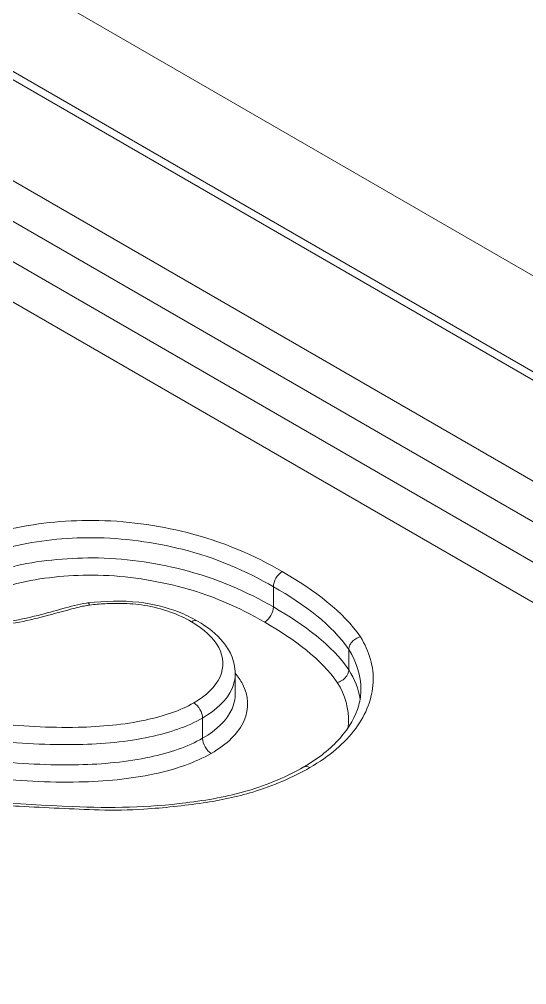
# Model space of a CAD drawing. Header units: inches. Extents: x 0.19 to 7.09, y 0.45 to 4.64.
# Drawn here: x 6.1177 to 6.1984, y 2.7599 to 2.9134 of the extents above; entities that cross this region are included whole.
import ezdxf

# ---------------------------------------------------------------- set-up
doc = ezdxf.new("R2010")
doc.units = ezdxf.units.IN
doc.header["$MEASUREMENT"] = 0

msp = doc.modelspace()

# ---------------------------------------------------------------- linework, layer by layer
at = {"color": 0, "linetype": 'Continuous', "lineweight": 0, "extrusion": (-1.66533e-16, 0.816497, 0.57735)}
for p, q in [((3.23024, 4.57025, -0.69193), (6.45915, 2.70604, -0.69193)), ((3.23221, 4.57045, -0.69193), (6.46112, 2.70624, -0.69193)), ((6.44523, 2.698, -0.69193), (3.21516, 4.56288, -0.69193)), ((3.21238, 4.55806, -0.69193), (6.44244, 2.69318, -0.69193)), ((6.44244, 2.68675, -0.69193), (3.21238, 4.55163, -0.69193)), ((3.2096, 4.54681, -0.69193), (6.43966, 2.68193, -0.69193)), ((6.89645, 2.47016, -0.69193), (3.33181, 4.5282, -0.69193)), ((6.15812, 2.82317, -0.69193), (6.15812, 2.81995, -0.69193)), ((6.17011, 2.81318, -0.69193), (6.17011, 2.80996, -0.69193)), ((6.15206, 2.80937, -0.69193), (6.15206, 2.80616, -0.69193)), ((6.14685, 2.80229, -0.69193), (6.14685, 2.79908, -0.69193))]:
    msp.add_line(p, q, dxfattribs=at)
at = {"color": 0, "linetype": 'Continuous', "lineweight": 0, "extrusion": (-8.32667e-17, -1.44222e-16, -1)}
msp.add_ellipse((6.15951, 2.82397, -0.69193), major_axis=(0.00098, 0.0017), ratio=0.57735, start_param=-2.356194, end_param=-0.785398, dxfattribs=at)
at = {"color": 0, "linetype": 'Continuous', "lineweight": 0, "extrusion": (-9.98667e-17, -6.4407e-18, -1)}
msp.add_ellipse((6.15673, 2.81915, -0.69193), major_axis=(-0.00098, -0.0017), ratio=0.57735, start_param=-2.356194, end_param=-0.785398, dxfattribs=at)
at = {"color": 0, "linetype": 'Continuous', "lineweight": 0}
for centre, major_axis, start_param, end_param in [((6.14507, 2.816, -0.69193), (0.00098, 0.0017), 0.000762, 0.785398), ((6.14546, 2.8031, -0.69193), (-0.00098, 0.0017), -2.356194, -0.785398), ((6.14824, 2.79827, -0.69193), (0.00098, -0.0017), -2.356194, -0.785398)]:
    msp.add_ellipse(centre, major_axis=major_axis, ratio=0.57735, start_param=start_param, end_param=end_param, dxfattribs=at)
at = {"color": 0, "linetype": 'Continuous', "lineweight": 0, "extrusion": (2.64407e-16, 1.52656e-16, -1)}
msp.add_ellipse((6.16392, 2.79281, -0.69193), major_axis=(-0.00098, 0.0017), ratio=0.57735, start_param=0.006248, end_param=0.785398, dxfattribs=at)
at = {"color": 0, "linetype": 'Continuous', "lineweight": 0}
for points, knots in [([(6.15951, 2.82558, -0.69193), (6.15513, 2.82811, -0.69193), (6.1501, 2.83035, -0.69193), (6.13967, 2.83294, -0.69193), (6.13454, 2.83369, -0.69193), (6.12478, 2.83372, -0.69193), (6.12011, 2.83324, -0.69193), (6.11199, 2.8313, -0.69193), (6.10834, 2.83003, -0.69193), (6.10541, 2.82834, -0.69193)], [0, 0, 0, 0, 0.0472781, 0.0472781, 0.0863034, 0.0863034, 0.1213495, 0.1213495, 0.1529013, 0.1529013, 0.1529013, 0.1529013]), ([(6.10681, 2.82593, -0.69193), (6.10951, 2.8275, -0.69193), (6.11294, 2.82869, -0.69193), (6.11659, 2.82956, -0.69193), (6.12064, 2.83053, -0.69193), (6.12503, 2.83098, -0.69193), (6.12939, 2.83096, -0.69193), (6.13424, 2.83095, -0.69193), (6.13911, 2.83023, -0.69193), (6.14361, 2.82911, -0.69193), (6.14904, 2.82776, -0.69193), (6.15387, 2.82562, -0.69193), (6.15812, 2.82317, -0.69193)], [-0.1529013, -0.1529013, -0.1529013, -0.1529013, -0.1212793, -0.1212793, -0.1212793, -0.0862239, -0.0862239, -0.0862239, -0.047168, -0.047168, -0.047168, 0, 0, 0, 0]), ([(6.15812, 2.81995, -0.69193), (6.15399, 2.82234, -0.69193), (6.14906, 2.82454, -0.69193), (6.13921, 2.82699, -0.69193), (6.13427, 2.82773, -0.69193), (6.12508, 2.82776, -0.69193), (6.12059, 2.8273, -0.69193), (6.11307, 2.82551, -0.69193), (6.1096, 2.82433, -0.69193), (6.10681, 2.82272, -0.69193)], [0, 0, 0, 0, 0.0432676, 0.0432676, 0.0783067, 0.0783067, 0.1094347, 0.1094347, 0.1370269, 0.1370269, 0.1370269, 0.1370269]), ([(6.1082, 2.82031, -0.69193), (6.11076, 2.82179, -0.69193), (6.11399, 2.82289, -0.69193), (6.12112, 2.82459, -0.69193), (6.12529, 2.82502, -0.69193), (6.13398, 2.82499, -0.69193), (6.13861, 2.8243, -0.69193), (6.14805, 2.82195, -0.69193), (6.15271, 2.81986, -0.69193), (6.15673, 2.81754, -0.69193)], [-0.1370269, -0.1370269, -0.1370269, -0.1370269, -0.1094347, -0.1094347, -0.0783067, -0.0783067, -0.0432676, -0.0432676, 0, 0, 0, 0]), ([(6.10594, 2.81909, -0.69193), (6.10644, 2.81881, -0.69193), (6.10697, 2.81854, -0.69193), (6.10809, 2.81808, -0.69193), (6.10868, 2.81789, -0.69193), (6.10977, 2.81762, -0.69193), (6.11026, 2.81753, -0.69193), (6.11156, 2.81736, -0.69193), (6.11241, 2.81733, -0.69193), (6.11405, 2.81741, -0.69193), (6.11486, 2.8175, -0.69193), (6.11739, 2.81784, -0.69193), (6.11907, 2.8182, -0.69193), (6.12201, 2.81895, -0.69193), (6.1233, 2.81933, -0.69193), (6.12585, 2.82001, -0.69193), (6.12708, 2.82036, -0.69193), (6.1285, 2.82058, -0.69193), (6.12858, 2.82059, -0.69193), (6.12867, 2.8206, -0.69193)], [0, 0, 0, 0, 0.0021975, 0.0021975, 0.00426332, 0.00426332, 0.00581104, 0.00581104, 0.00828874, 0.00828874, 0.01074726, 0.01074726, 0.01609918, 0.01609918, 0.02042847, 0.02042847, 0.02451545, 0.02451545, 0.02477049, 0.02477049, 0.02477049, 0.02477049]), ([(6.12867, 2.8206, -0.69193), (6.13129, 2.82091, -0.69193), (6.13406, 2.82099, -0.69193), (6.13892, 2.82045, -0.69193), (6.14109, 2.8199, -0.69193), (6.14409, 2.81874, -0.69193), (6.14511, 2.81825, -0.69193), (6.14605, 2.81771, -0.69193)], [0, 0, 0, 0, 0.00803302, 0.00803302, 0.01482336, 0.01482336, 0.01868231, 0.01868231, 0.01868231, 0.01868231]), ([(6.12889, 2.82025, -0.69193), (6.12884, 2.8204, -0.69193), (6.12879, 2.82051, -0.69193), (6.12874, 2.82056, -0.69193), (6.12871, 2.82059, -0.69193), (6.12869, 2.8206, -0.69193), (6.12867, 2.8206, -0.69193)], [-0.000036458, -0.000036458, -0.000036458, -0.000036458, 0.001983056, 0.001983056, 0.001983056, 0.003103405, 0.003103405, 0.003103405, 0.003103405]), ([(6.12889, 2.82025, -0.69193), (6.1297, 2.82035, -0.69193), (6.13136, 2.8205, -0.69193), (6.13428, 2.82056, -0.69193), (6.13933, 2.82016, -0.69193), (6.143, 2.8188, -0.69193), (6.14507, 2.81761, -0.69193)], [-0.00006142, -0.00006142, -0.00006142, -0.00006142, 0.00629485, 0.01265113, 0.02218554, 0.0444325, 0.0444325, 0.0444325, 0.0444325]), ([(6.10496, 2.81899, -0.69193), (6.10624, 2.81826, -0.69193), (6.1089, 2.81716, -0.69193), (6.11214, 2.81694, -0.69193), (6.11678, 2.81722, -0.69193), (6.11991, 2.81794, -0.69193), (6.12402, 2.81909, -0.69193), (6.12556, 2.81951, -0.69193), (6.12727, 2.81994, -0.69193), (6.128, 2.8201, -0.69193), (6.12836, 2.82017, -0.69193), (6.12862, 2.82022, -0.69193), (6.12877, 2.82024, -0.69193), (6.12885, 2.82025, -0.69193), (6.12889, 2.82025, -0.69193)], [0, 0, 0, 0, 0.01373917, 0.02404355, 0.02404355, 0.04920719, 0.04920719, 0.05866818, 0.06221606, 0.06339868, 0.06458131, 0.06517262, 0.06546828, 0.06576393, 0.06576393, 0.06576393, 0.06576393]), ([(6.14507, 2.81761, -0.69193), (6.14706, 2.81646, -0.69193), (6.14861, 2.81505, -0.69193), (6.15022, 2.81199, -0.69193), (6.15028, 2.81038, -0.69193), (6.14895, 2.80729, -0.69193), (6.14743, 2.80584, -0.69193), (6.14546, 2.8047, -0.69193)], [0, 0, 0, 0, 0.02145876, 0.02145876, 0.04188535, 0.04188535, 0.06319882, 0.06319882, 0.06319882, 0.06319882]), ([(6.14605, 2.81771, -0.69193), (6.14768, 2.81677, -0.69193), (6.14909, 2.81564, -0.69193), (6.15065, 2.81372, -0.69193), (6.15108, 2.81306, -0.69193), (6.15182, 2.81139, -0.69193), (6.15204, 2.81037, -0.69193), (6.15204, 2.80936, -0.69193)], [0, 0, 0, 0, 0.00668964, 0.00668964, 0.00993494, 0.00993494, 0.01427032, 0.01427032, 0.01427032, 0.01427032]), ([(6.16392, 2.79442, -0.69193), (6.16699, 2.79619, -0.69193), (6.1695, 2.79834, -0.69193), (6.1729, 2.80293, -0.69193), (6.17387, 2.80544, -0.69193), (6.1741, 2.81039, -0.69193), (6.1734, 2.81288, -0.69193), (6.17195, 2.81519, -0.69193)], [0, 0, 0, 0, 0.03304976, 0.03304976, 0.06582069, 0.06582069, 0.09821606, 0.09821606, 0.09821606, 0.09821606]), ([(6.17195, 2.81519, -0.69193), (6.1717, 2.81513, -0.69193), (6.17146, 2.81503, -0.69193), (6.17123, 2.8149, -0.69193), (6.17101, 2.81477, -0.69193), (6.17081, 2.8146, -0.69193), (6.17064, 2.81442, -0.69193), (6.1705, 2.81426, -0.69193), (6.17038, 2.81409, -0.69193), (6.17029, 2.81391, -0.69193), (6.17023, 2.81379, -0.69193), (6.17018, 2.81367, -0.69193), (6.17015, 2.81355, -0.69193), (6.17012, 2.81342, -0.69193), (6.17011, 2.8133, -0.69193), (6.17011, 2.81318, -0.69193)], [-0.007879087, -0.007879087, -0.007879087, -0.007879087, -0.005859555, -0.005859555, -0.005859555, -0.003906234, -0.003906234, -0.003906234, -0.002250367, -0.002250367, -0.002250367, -0.001125395, -0.001125395, -0.001125395, 0, 0, 0, 0]), ([(6.16827, 2.80795, -0.69193), (6.16851, 2.80801, -0.69193), (6.16876, 2.80811, -0.69193), (6.16899, 2.80824, -0.69193), (6.16927, 2.80841, -0.69193), (6.16952, 2.80863, -0.69193), (6.16971, 2.80887, -0.69193), (6.16981, 2.80901, -0.69193), (6.1699, 2.80917, -0.69193), (6.16997, 2.80932, -0.69193), (6.17006, 2.80954, -0.69193), (6.17011, 2.80975, -0.69193), (6.17011, 2.80996, -0.69193)], [-0.000036458, -0.000036458, -0.000036458, -0.000036458, 0.001983106, 0.001983106, 0.001983106, 0.00446548, 0.00446548, 0.00446548, 0.005889597, 0.005889597, 0.005889597, 0.00784268, 0.00784268, 0.00784268, 0.00784268]), ([(6.14685, 2.80229, -0.69193), (6.14903, 2.80355, -0.69193), (6.15078, 2.8052, -0.69193), (6.15154, 2.80699, -0.69193), (6.15188, 2.80776, -0.69193), (6.15204, 2.80856, -0.69193), (6.15206, 2.80936, -0.69193)], [-0.06319882, -0.06319882, -0.06319882, -0.06319882, -0.04185017, -0.04185017, -0.04185017, -0.03260964, -0.03260964, -0.03260964, -0.03260964]), ([(6.14824, 2.79667, -0.69193), (6.15072, 2.7981, -0.69193), (6.15261, 2.79991, -0.69193), (6.15427, 2.8038, -0.69193), (6.15419, 2.80583, -0.69193), (6.15289, 2.8083, -0.69193), (6.1525, 2.80886, -0.69193), (6.15204, 2.80941, -0.69193)], [-0.07870516, -0.07870516, -0.07870516, -0.07870516, -0.05200612, -0.05200612, -0.0262396, -0.0262396, -0.01824866, -0.01824866, -0.01824866, -0.01824866]), ([(6.16299, 2.79454, -0.69193), (6.1653, 2.79588, -0.69193), (6.16724, 2.79744, -0.69193), (6.1702, 2.80076, -0.69193), (6.1712, 2.80257, -0.69193), (6.17192, 2.80518, -0.69193), (6.17203, 2.80603, -0.69193), (6.17203, 2.80689, -0.69193)], [0.00009632, 0.00009632, 0.00009632, 0.00009632, 0.01013658, 0.01013658, 0.02062315, 0.02062315, 0.02568533, 0.02568533, 0.02568533, 0.02568533]), ([(6.16827, 2.80795, -0.69193), (6.16954, 2.80592, -0.69193), (6.17015, 2.80372, -0.69193), (6.17004, 2.80127, -0.69193), (6.17001, 2.80099, -0.69193), (6.16997, 2.80071, -0.69193)], [-0.08681611, -0.08681611, -0.08681611, -0.08681611, -0.05828234, -0.05828234, -0.05455289, -0.05455289, -0.05455289, -0.05455289]), ([(6.15204, 2.80616, -0.69193), (6.15205, 2.80536, -0.69193), (6.15188, 2.80456, -0.69193), (6.15078, 2.802, -0.69193), (6.14911, 2.80038, -0.69193), (6.14685, 2.79908, -0.69193)], [0.04025289, 0.04025289, 0.04025289, 0.04025289, 0.05200612, 0.05200612, 0.07870516, 0.07870516, 0.07870516, 0.07870516]), ([(6.14546, 2.8047, -0.69193), (6.14333, 2.80347, -0.69193), (6.14063, 2.80258, -0.69193), (6.13438, 2.80124, -0.69193), (6.13069, 2.8009, -0.69193), (6.12246, 2.80073, -0.69193), (6.11783, 2.80101, -0.69193), (6.11332, 2.80146, -0.69193)], [0, 0, 0, 0, 0.02292351, 0.02292351, 0.05069935, 0.05069935, 0.08563944, 0.08563944, 0.08563944, 0.08563944]), ([(6.11296, 2.79874, -0.69193), (6.11758, 2.79828, -0.69193), (6.12233, 2.79798, -0.69193), (6.13092, 2.79816, -0.69193), (6.13482, 2.79851, -0.69193), (6.14152, 2.79995, -0.69193), (6.14448, 2.80093, -0.69193), (6.14685, 2.80229, -0.69193)], [-0.08568768, -0.08568768, -0.08568768, -0.08568768, -0.05069935, -0.05069935, -0.02292351, -0.02292351, 0, 0, 0, 0]), ([(6.14685, 2.79908, -0.69193), (6.14455, 2.79775, -0.69193), (6.14163, 2.79676, -0.69193), (6.13849, 2.79608, -0.69193), (6.13491, 2.79532, -0.69193), (6.13102, 2.79495, -0.69193), (6.12712, 2.79487, -0.69193), (6.12245, 2.79477, -0.69193), (6.11775, 2.79504, -0.69193), (6.11296, 2.79552, -0.69193)], [0, 0, 0, 0, 0.02721375, 0.02721375, 0.02721375, 0.05819631, 0.05819631, 0.05819631, 0.09521661, 0.09521661, 0.09521661, 0.09521661]), ([(6.11261, 2.7928, -0.69193), (6.1174, 2.79232, -0.69193), (6.12233, 2.79203, -0.69193), (6.13124, 2.79221, -0.69193), (6.13536, 2.7926, -0.69193), (6.14253, 2.79413, -0.69193), (6.14572, 2.79521, -0.69193), (6.14824, 2.79667, -0.69193)], [-0.09526613, -0.09526613, -0.09526613, -0.09526613, -0.05815829, -0.05815829, -0.02719693, -0.02719693, 0, 0, 0, 0]), ([(6.0862, 2.78962, -0.69193), (6.09069, 2.78989, -0.69193), (6.09525, 2.78975, -0.69193), (6.10858, 2.78924, -0.69193), (6.11737, 2.7886, -0.69193), (6.13219, 2.78795, -0.69193), (6.13834, 2.78808, -0.69193), (6.14757, 2.78924, -0.69193), (6.15092, 2.78982, -0.69193), (6.15728, 2.79169, -0.69193), (6.16033, 2.79301, -0.69193), (6.16294, 2.79452, -0.69193)], [0, 0, 0, 0, 0.01355762, 0.01355762, 0.04009724, 0.04009724, 0.05815987, 0.05815987, 0.06845597, 0.06845597, 0.07971927, 0.07971927, 0.07971927, 0.07971927]), ([(6.08628, 2.78926, -0.69193), (6.0863, 2.78926, -0.69193), (6.08632, 2.78926, -0.69193), (6.08945, 2.78945, -0.69193), (6.09309, 2.78941, -0.69193), (6.10037, 2.78922, -0.69193), (6.10455, 2.78901, -0.69193), (6.11137, 2.78861, -0.69193), (6.11874, 2.78821, -0.69193), (6.12618, 2.78783, -0.69193), (6.13279, 2.78761, -0.69193), (6.13834, 2.78775, -0.69193), (6.14384, 2.78836, -0.69193), (6.14967, 2.7892, -0.69193), (6.15586, 2.79053, -0.69193), (6.16126, 2.79288, -0.69193), (6.16392, 2.79442, -0.69193)], [-0.0001373, -0.0001373, -0.0001373, -0.0001373, 0, 0, 0.0238194, 0.0277893, 0.0555787, 0.0555787, 0.0797517, 0.1119825, 0.1119825, 0.1301407, 0.1543517, 0.1543517, 0.1758147, 0.2044321, 0.2044321, 0.2044321, 0.2044321])]:
    msp.add_open_spline(points, degree=3, knots=knots, dxfattribs=at)
for points in [[(6.17195, 2.81519, -0.69193), (6.16927, 2.81913, -0.69193), (6.1647, 2.82258, -0.69193), (6.15951, 2.82558, -0.69193)], [(6.15812, 2.82317, -0.69193), (6.16317, 2.82025, -0.69193), (6.16743, 2.81711, -0.69193), (6.17011, 2.81318, -0.69193)], [(6.17011, 2.80996, -0.69193), (6.16749, 2.81382, -0.69193), (6.16304, 2.81711, -0.69193), (6.15812, 2.81995, -0.69193)], [(6.15673, 2.81754, -0.69193), (6.16152, 2.81477, -0.69193), (6.16579, 2.81159, -0.69193), (6.16827, 2.80795, -0.69193)], [(6.17011, 2.81318, -0.69193), (6.17144, 2.81105, -0.69193), (6.17203, 2.80901, -0.69193), (6.17203, 2.80689, -0.69193)], [(6.1719, 2.80529, -0.69193), (6.17165, 2.80689, -0.69193), (6.17105, 2.80847, -0.69193), (6.17011, 2.80996, -0.69193)]]:
    msp.add_open_spline(points, degree=3, dxfattribs=at)

doc.saveas('drawing.dxf')
